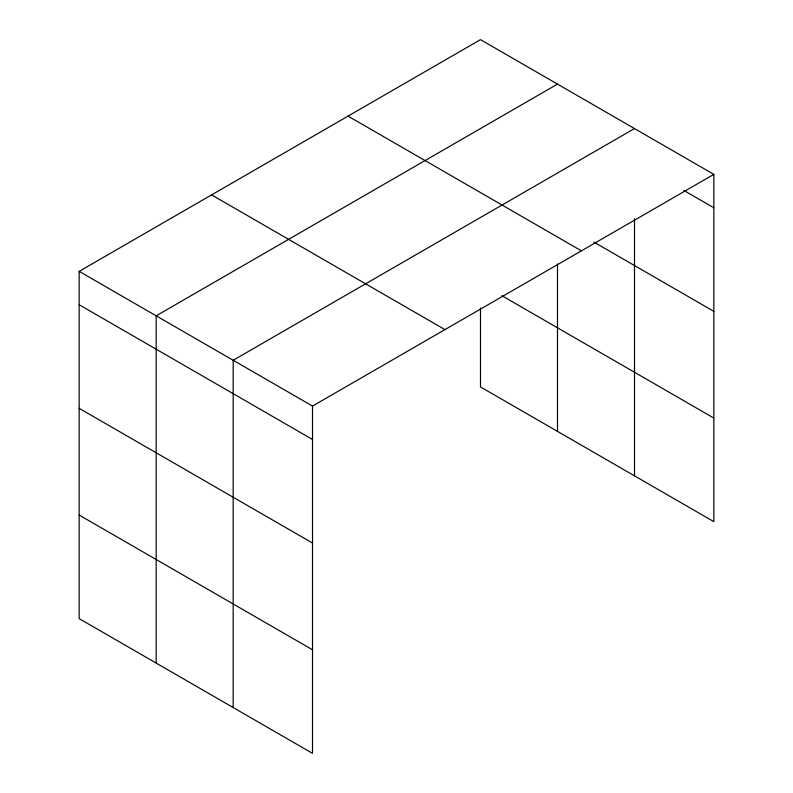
<?xml version="1.0" encoding="UTF-8"?>
<svg xmlns="http://www.w3.org/2000/svg" width="793" height="793" viewBox="0 0 793 793"><rect width="100%" height="100%" fill="white"/><g stroke="black" fill="none" stroke-linecap="round" stroke-linejoin="round"><path stroke-width="1.19" d="M634.499 218.68L634.499 475.84M480.489 308.001L480.489 386.925L713.839 521.645L713.839 174.381L480.489 39.65L79.161 271.355L79.161 618.619L312.511 753.35L312.511 406.075L79.161 271.355M557.489 84.108L156.171 315.812L156.171 663.087M634.499 128.565L233.172 360.27L233.172 707.544M312.511 406.075L713.839 174.381M683.814 190.439L713.839 207.766M593.858 242.073L713.839 311.352M348.048 116.115L581.398 250.836M501.88 295.69L713.839 418.07M211.602 194.89L444.952 329.62M79.161 304.74L312.511 439.471M79.161 408.326L312.511 543.046M79.161 515.044L312.511 649.774M557.489 264.019L557.489 431.382"/></g></svg>
